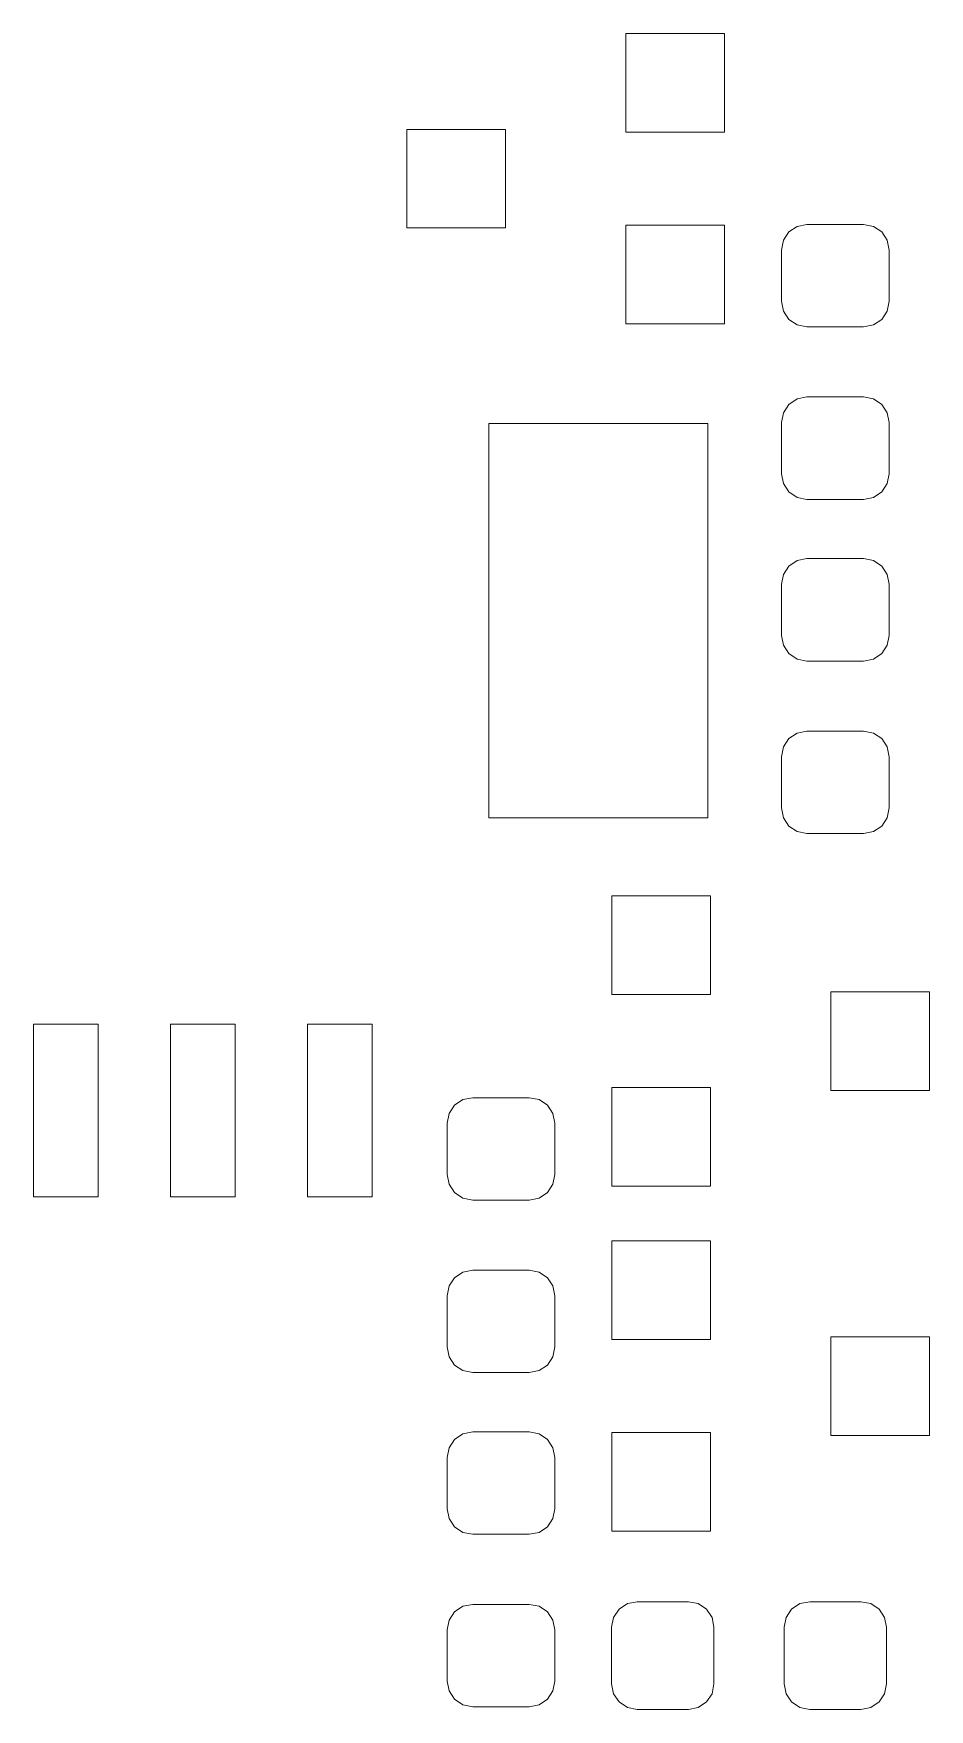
# Model space of a CAD drawing. Header units: millimetres. Extents: x -38 to 35, y -96 to 126.
# Drawn here: x -24.57 to -16.26, y -42.21 to -26.66 of the extents above; entities that cross this region are included whole.
import ezdxf

# ---------------------------------------------------------------- set-up
doc = ezdxf.new("R2010")
doc.units = ezdxf.units.MM
doc.header["$MEASUREMENT"] = 0
doc.layers.add('Layer 1', color=7, linetype='Continuous')

msp = doc.modelspace()

# ---------------------------------------------------------------- linework, layer by layer
at = {"layer": 'Layer 1', "lineweight": 9}
for points, knots in [([(-18.1571, -26.6598), (-18.1571, -26.6598), (-19.0715, -26.6598), (-19.0715, -26.6598), (-19.0715, -26.6598), (-19.0715, -26.6598), (-19.0715, -27.5742), (-19.0715, -27.5742), (-19.0715, -27.5742), (-19.0715, -27.5742), (-18.1571, -27.5742), (-18.1571, -27.5742), (-18.1571, -27.5742), (-18.1571, -27.5742), (-18.1571, -26.6598), (-18.1571, -26.6598)], [0, 0, 0, 0, 0.2, 0.2, 0.2, 0.2, 0.4, 0.4, 0.4, 0.4, 0.6, 0.6, 0.6, 0.6, 1, 1, 1, 1]), ([(-20.1891, -27.5488), (-20.1891, -27.5488), (-21.1035, -27.5488), (-21.1035, -27.5488), (-21.1035, -27.5488), (-21.1035, -27.5488), (-21.1035, -28.4632), (-21.1035, -28.4632), (-21.1035, -28.4632), (-21.1035, -28.4632), (-20.1891, -28.4632), (-20.1891, -28.4632), (-20.1891, -28.4632), (-20.1891, -28.4632), (-20.1891, -27.5488), (-20.1891, -27.5488)], [0, 0, 0, 0, 0.2, 0.2, 0.2, 0.2, 0.4, 0.4, 0.4, 0.4, 0.6, 0.6, 0.6, 0.6, 1, 1, 1, 1]), ([(-18.1571, -28.4378), (-18.1571, -28.4378), (-19.0715, -28.4378), (-19.0715, -28.4378), (-19.0715, -28.4378), (-19.0715, -28.4378), (-19.0715, -29.3522), (-19.0715, -29.3522), (-19.0715, -29.3522), (-19.0715, -29.3522), (-18.1571, -29.3522), (-18.1571, -29.3522), (-18.1571, -29.3522), (-18.1571, -29.3522), (-18.1571, -28.4378), (-18.1571, -28.4378)], [0, 0, 0, 0, 0.2, 0.2, 0.2, 0.2, 0.4, 0.4, 0.4, 0.4, 0.6, 0.6, 0.6, 0.6, 1, 1, 1, 1]), ([(-17.3928, -28.431), (-17.3928, -28.431), (-17.4837, -28.4491), (-17.4837, -28.4491), (-17.4837, -28.4491), (-17.4837, -28.4491), (-17.5607, -28.5006), (-17.5607, -28.5006), (-17.5607, -28.5006), (-17.5607, -28.5006), (-17.6122, -28.5776), (-17.6122, -28.5776), (-17.6122, -28.5776), (-17.6122, -28.5776), (-17.6303, -28.6685), (-17.6303, -28.6685), (-17.6303, -28.6685), (-17.6303, -28.6685), (-17.6303, -29.1435), (-17.6303, -29.1435), (-17.6303, -29.1435), (-17.6303, -29.1435), (-17.6122, -29.2344), (-17.6122, -29.2344), (-17.6122, -29.2344), (-17.6122, -29.2344), (-17.5607, -29.3114), (-17.5607, -29.3114), (-17.5607, -29.3114), (-17.5607, -29.3114), (-17.4837, -29.3629), (-17.4837, -29.3629), (-17.4837, -29.3629), (-17.4837, -29.3629), (-17.3928, -29.381), (-17.3928, -29.381), (-17.3928, -29.381), (-17.3928, -29.381), (-16.8678, -29.381), (-16.8678, -29.381), (-16.8678, -29.381), (-16.8678, -29.381), (-16.7769, -29.3629), (-16.7769, -29.3629), (-16.7769, -29.3629), (-16.7769, -29.3629), (-16.6999, -29.3114), (-16.6999, -29.3114), (-16.6999, -29.3114), (-16.6999, -29.3114), (-16.6484, -29.2344), (-16.6484, -29.2344), (-16.6484, -29.2344), (-16.6484, -29.2344), (-16.6303, -29.1435), (-16.6303, -29.1435), (-16.6303, -29.1435), (-16.6303, -29.1435), (-16.6303, -28.6685), (-16.6303, -28.6685), (-16.6303, -28.6685), (-16.6303, -28.6685), (-16.6484, -28.5776), (-16.6484, -28.5776), (-16.6484, -28.5776), (-16.6484, -28.5776), (-16.6999, -28.5006), (-16.6999, -28.5006), (-16.6999, -28.5006), (-16.6999, -28.5006), (-16.7769, -28.4491), (-16.7769, -28.4491), (-16.7769, -28.4491), (-16.7769, -28.4491), (-16.8678, -28.431), (-16.8678, -28.431), (-16.8678, -28.431), (-16.8678, -28.431), (-17.3928, -28.431), (-17.3928, -28.431)], [0, 0, 0, 0, 0.047619, 0.047619, 0.047619, 0.047619, 0.0952381, 0.0952381, 0.0952381, 0.0952381, 0.1428571, 0.1428571, 0.1428571, 0.1428571, 0.1904762, 0.1904762, 0.1904762, 0.1904762, 0.2380952, 0.2380952, 0.2380952, 0.2380952, 0.2857143, 0.2857143, 0.2857143, 0.2857143, 0.3333333, 0.3333333, 0.3333333, 0.3333333, 0.3809524, 0.3809524, 0.3809524, 0.3809524, 0.4285714, 0.4285714, 0.4285714, 0.4285714, 0.4761905, 0.4761905, 0.4761905, 0.4761905, 0.5238095, 0.5238095, 0.5238095, 0.5238095, 0.5714286, 0.5714286, 0.5714286, 0.5714286, 0.6190476, 0.6190476, 0.6190476, 0.6190476, 0.6666667, 0.6666667, 0.6666667, 0.6666667, 0.7142857, 0.7142857, 0.7142857, 0.7142857, 0.7619048, 0.7619048, 0.7619048, 0.7619048, 0.8095238, 0.8095238, 0.8095238, 0.8095238, 0.8571429, 0.8571429, 0.8571429, 0.8571429, 0.9047619, 0.9047619, 0.9047619, 0.9047619, 1, 1, 1, 1]), ([(-17.3928, -30.031), (-17.3928, -30.031), (-17.4837, -30.0491), (-17.4837, -30.0491), (-17.4837, -30.0491), (-17.4837, -30.0491), (-17.5607, -30.1006), (-17.5607, -30.1006), (-17.5607, -30.1006), (-17.5607, -30.1006), (-17.6122, -30.1776), (-17.6122, -30.1776), (-17.6122, -30.1776), (-17.6122, -30.1776), (-17.6303, -30.2685), (-17.6303, -30.2685), (-17.6303, -30.2685), (-17.6303, -30.2685), (-17.6303, -30.7435), (-17.6303, -30.7435), (-17.6303, -30.7435), (-17.6303, -30.7435), (-17.6122, -30.8344), (-17.6122, -30.8344), (-17.6122, -30.8344), (-17.6122, -30.8344), (-17.5607, -30.9114), (-17.5607, -30.9114), (-17.5607, -30.9114), (-17.5607, -30.9114), (-17.4837, -30.9629), (-17.4837, -30.9629), (-17.4837, -30.9629), (-17.4837, -30.9629), (-17.3928, -30.981), (-17.3928, -30.981), (-17.3928, -30.981), (-17.3928, -30.981), (-16.8678, -30.981), (-16.8678, -30.981), (-16.8678, -30.981), (-16.8678, -30.981), (-16.7769, -30.9629), (-16.7769, -30.9629), (-16.7769, -30.9629), (-16.7769, -30.9629), (-16.6999, -30.9114), (-16.6999, -30.9114), (-16.6999, -30.9114), (-16.6999, -30.9114), (-16.6484, -30.8344), (-16.6484, -30.8344), (-16.6484, -30.8344), (-16.6484, -30.8344), (-16.6303, -30.7435), (-16.6303, -30.7435), (-16.6303, -30.7435), (-16.6303, -30.7435), (-16.6303, -30.2685), (-16.6303, -30.2685), (-16.6303, -30.2685), (-16.6303, -30.2685), (-16.6484, -30.1776), (-16.6484, -30.1776), (-16.6484, -30.1776), (-16.6484, -30.1776), (-16.6999, -30.1006), (-16.6999, -30.1006), (-16.6999, -30.1006), (-16.6999, -30.1006), (-16.7769, -30.0491), (-16.7769, -30.0491), (-16.7769, -30.0491), (-16.7769, -30.0491), (-16.8678, -30.031), (-16.8678, -30.031), (-16.8678, -30.031), (-16.8678, -30.031), (-17.3928, -30.031), (-17.3928, -30.031)], [0, 0, 0, 0, 0.047619, 0.047619, 0.047619, 0.047619, 0.0952381, 0.0952381, 0.0952381, 0.0952381, 0.1428571, 0.1428571, 0.1428571, 0.1428571, 0.1904762, 0.1904762, 0.1904762, 0.1904762, 0.2380952, 0.2380952, 0.2380952, 0.2380952, 0.2857143, 0.2857143, 0.2857143, 0.2857143, 0.3333333, 0.3333333, 0.3333333, 0.3333333, 0.3809524, 0.3809524, 0.3809524, 0.3809524, 0.4285714, 0.4285714, 0.4285714, 0.4285714, 0.4761905, 0.4761905, 0.4761905, 0.4761905, 0.5238095, 0.5238095, 0.5238095, 0.5238095, 0.5714286, 0.5714286, 0.5714286, 0.5714286, 0.6190476, 0.6190476, 0.6190476, 0.6190476, 0.6666667, 0.6666667, 0.6666667, 0.6666667, 0.7142857, 0.7142857, 0.7142857, 0.7142857, 0.7619048, 0.7619048, 0.7619048, 0.7619048, 0.8095238, 0.8095238, 0.8095238, 0.8095238, 0.8571429, 0.8571429, 0.8571429, 0.8571429, 0.9047619, 0.9047619, 0.9047619, 0.9047619, 1, 1, 1, 1]), ([(-18.3123, -30.2772), (-18.3123, -30.2772), (-20.3443, -30.2772), (-20.3443, -30.2772), (-20.3443, -30.2772), (-20.3443, -30.2772), (-20.3443, -33.9348), (-20.3443, -33.9348), (-20.3443, -33.9348), (-20.3443, -33.9348), (-18.3123, -33.9348), (-18.3123, -33.9348), (-18.3123, -33.9348), (-18.3123, -33.9348), (-18.3123, -30.2772), (-18.3123, -30.2772)], [0, 0, 0, 0, 0.2, 0.2, 0.2, 0.2, 0.4, 0.4, 0.4, 0.4, 0.6, 0.6, 0.6, 0.6, 1, 1, 1, 1]), ([(-16.8678, -32.481), (-16.8678, -32.481), (-16.7769, -32.4629), (-16.7769, -32.4629), (-16.7769, -32.4629), (-16.7769, -32.4629), (-16.6999, -32.4114), (-16.6999, -32.4114), (-16.6999, -32.4114), (-16.6999, -32.4114), (-16.6484, -32.3344), (-16.6484, -32.3344), (-16.6484, -32.3344), (-16.6484, -32.3344), (-16.6303, -32.2435), (-16.6303, -32.2435), (-16.6303, -32.2435), (-16.6303, -32.2435), (-16.6303, -31.7685), (-16.6303, -31.7685), (-16.6303, -31.7685), (-16.6303, -31.7685), (-16.6484, -31.6776), (-16.6484, -31.6776), (-16.6484, -31.6776), (-16.6484, -31.6776), (-16.6999, -31.6006), (-16.6999, -31.6006), (-16.6999, -31.6006), (-16.6999, -31.6006), (-16.7769, -31.5491), (-16.7769, -31.5491), (-16.7769, -31.5491), (-16.7769, -31.5491), (-16.8678, -31.531), (-16.8678, -31.531), (-16.8678, -31.531), (-16.8678, -31.531), (-17.3928, -31.531), (-17.3928, -31.531), (-17.3928, -31.531), (-17.3928, -31.531), (-17.4837, -31.5491), (-17.4837, -31.5491), (-17.4837, -31.5491), (-17.4837, -31.5491), (-17.5607, -31.6006), (-17.5607, -31.6006), (-17.5607, -31.6006), (-17.5607, -31.6006), (-17.6122, -31.6776), (-17.6122, -31.6776), (-17.6122, -31.6776), (-17.6122, -31.6776), (-17.6303, -31.7685), (-17.6303, -31.7685), (-17.6303, -31.7685), (-17.6303, -31.7685), (-17.6303, -32.2435), (-17.6303, -32.2435), (-17.6303, -32.2435), (-17.6303, -32.2435), (-17.6122, -32.3344), (-17.6122, -32.3344), (-17.6122, -32.3344), (-17.6122, -32.3344), (-17.5607, -32.4114), (-17.5607, -32.4114), (-17.5607, -32.4114), (-17.5607, -32.4114), (-17.4837, -32.4629), (-17.4837, -32.4629), (-17.4837, -32.4629), (-17.4837, -32.4629), (-17.3928, -32.481), (-17.3928, -32.481), (-17.3928, -32.481), (-17.3928, -32.481), (-16.8678, -32.481), (-16.8678, -32.481)], [0, 0, 0, 0, 0.047619, 0.047619, 0.047619, 0.047619, 0.0952381, 0.0952381, 0.0952381, 0.0952381, 0.1428571, 0.1428571, 0.1428571, 0.1428571, 0.1904762, 0.1904762, 0.1904762, 0.1904762, 0.2380952, 0.2380952, 0.2380952, 0.2380952, 0.2857143, 0.2857143, 0.2857143, 0.2857143, 0.3333333, 0.3333333, 0.3333333, 0.3333333, 0.3809524, 0.3809524, 0.3809524, 0.3809524, 0.4285714, 0.4285714, 0.4285714, 0.4285714, 0.4761905, 0.4761905, 0.4761905, 0.4761905, 0.5238095, 0.5238095, 0.5238095, 0.5238095, 0.5714286, 0.5714286, 0.5714286, 0.5714286, 0.6190476, 0.6190476, 0.6190476, 0.6190476, 0.6666667, 0.6666667, 0.6666667, 0.6666667, 0.7142857, 0.7142857, 0.7142857, 0.7142857, 0.7619048, 0.7619048, 0.7619048, 0.7619048, 0.8095238, 0.8095238, 0.8095238, 0.8095238, 0.8571429, 0.8571429, 0.8571429, 0.8571429, 0.9047619, 0.9047619, 0.9047619, 0.9047619, 1, 1, 1, 1]), ([(-16.8678, -34.081), (-16.8678, -34.081), (-16.7769, -34.0629), (-16.7769, -34.0629), (-16.7769, -34.0629), (-16.7769, -34.0629), (-16.6999, -34.0114), (-16.6999, -34.0114), (-16.6999, -34.0114), (-16.6999, -34.0114), (-16.6484, -33.9344), (-16.6484, -33.9344), (-16.6484, -33.9344), (-16.6484, -33.9344), (-16.6303, -33.8435), (-16.6303, -33.8435), (-16.6303, -33.8435), (-16.6303, -33.8435), (-16.6303, -33.3685), (-16.6303, -33.3685), (-16.6303, -33.3685), (-16.6303, -33.3685), (-16.6484, -33.2776), (-16.6484, -33.2776), (-16.6484, -33.2776), (-16.6484, -33.2776), (-16.6999, -33.2006), (-16.6999, -33.2006), (-16.6999, -33.2006), (-16.6999, -33.2006), (-16.7769, -33.1491), (-16.7769, -33.1491), (-16.7769, -33.1491), (-16.7769, -33.1491), (-16.8678, -33.131), (-16.8678, -33.131), (-16.8678, -33.131), (-16.8678, -33.131), (-17.3928, -33.131), (-17.3928, -33.131), (-17.3928, -33.131), (-17.3928, -33.131), (-17.4837, -33.1491), (-17.4837, -33.1491), (-17.4837, -33.1491), (-17.4837, -33.1491), (-17.5607, -33.2006), (-17.5607, -33.2006), (-17.5607, -33.2006), (-17.5607, -33.2006), (-17.6122, -33.2776), (-17.6122, -33.2776), (-17.6122, -33.2776), (-17.6122, -33.2776), (-17.6303, -33.3685), (-17.6303, -33.3685), (-17.6303, -33.3685), (-17.6303, -33.3685), (-17.6303, -33.8435), (-17.6303, -33.8435), (-17.6303, -33.8435), (-17.6303, -33.8435), (-17.6122, -33.9344), (-17.6122, -33.9344), (-17.6122, -33.9344), (-17.6122, -33.9344), (-17.5607, -34.0114), (-17.5607, -34.0114), (-17.5607, -34.0114), (-17.5607, -34.0114), (-17.4837, -34.0629), (-17.4837, -34.0629), (-17.4837, -34.0629), (-17.4837, -34.0629), (-17.3928, -34.081), (-17.3928, -34.081), (-17.3928, -34.081), (-17.3928, -34.081), (-16.8678, -34.081), (-16.8678, -34.081)], [0, 0, 0, 0, 0.047619, 0.047619, 0.047619, 0.047619, 0.0952381, 0.0952381, 0.0952381, 0.0952381, 0.1428571, 0.1428571, 0.1428571, 0.1428571, 0.1904762, 0.1904762, 0.1904762, 0.1904762, 0.2380952, 0.2380952, 0.2380952, 0.2380952, 0.2857143, 0.2857143, 0.2857143, 0.2857143, 0.3333333, 0.3333333, 0.3333333, 0.3333333, 0.3809524, 0.3809524, 0.3809524, 0.3809524, 0.4285714, 0.4285714, 0.4285714, 0.4285714, 0.4761905, 0.4761905, 0.4761905, 0.4761905, 0.5238095, 0.5238095, 0.5238095, 0.5238095, 0.5714286, 0.5714286, 0.5714286, 0.5714286, 0.6190476, 0.6190476, 0.6190476, 0.6190476, 0.6666667, 0.6666667, 0.6666667, 0.6666667, 0.7142857, 0.7142857, 0.7142857, 0.7142857, 0.7619048, 0.7619048, 0.7619048, 0.7619048, 0.8095238, 0.8095238, 0.8095238, 0.8095238, 0.8571429, 0.8571429, 0.8571429, 0.8571429, 0.9047619, 0.9047619, 0.9047619, 0.9047619, 1, 1, 1, 1]), ([(-19.2035, -35.5742), (-19.2035, -35.5742), (-18.2891, -35.5742), (-18.2891, -35.5742), (-18.2891, -35.5742), (-18.2891, -35.5742), (-18.2891, -34.6598), (-18.2891, -34.6598), (-18.2891, -34.6598), (-18.2891, -34.6598), (-19.2035, -34.6598), (-19.2035, -34.6598), (-19.2035, -34.6598), (-19.2035, -34.6598), (-19.2035, -35.5742), (-19.2035, -35.5742)], [0, 0, 0, 0, 0.2, 0.2, 0.2, 0.2, 0.4, 0.4, 0.4, 0.4, 0.6, 0.6, 0.6, 0.6, 1, 1, 1, 1]), ([(-17.1715, -36.4632), (-17.1715, -36.4632), (-16.2571, -36.4632), (-16.2571, -36.4632), (-16.2571, -36.4632), (-16.2571, -36.4632), (-16.2571, -35.5488), (-16.2571, -35.5488), (-16.2571, -35.5488), (-16.2571, -35.5488), (-17.1715, -35.5488), (-17.1715, -35.5488), (-17.1715, -35.5488), (-17.1715, -35.5488), (-17.1715, -36.4632), (-17.1715, -36.4632)], [0, 0, 0, 0, 0.2, 0.2, 0.2, 0.2, 0.4, 0.4, 0.4, 0.4, 0.6, 0.6, 0.6, 0.6, 1, 1, 1, 1]), ([(-21.4253, -37.4495), (-21.4253, -37.4495), (-21.4253, -35.8495), (-21.4253, -35.8495), (-21.4253, -35.8495), (-21.4253, -35.8495), (-22.0253, -35.8495), (-22.0253, -35.8495), (-22.0253, -35.8495), (-22.0253, -35.8495), (-22.0253, -37.4495), (-22.0253, -37.4495), (-22.0253, -37.4495), (-22.0253, -37.4495), (-21.4253, -37.4495), (-21.4253, -37.4495)], [0, 0, 0, 0, 0.2, 0.2, 0.2, 0.2, 0.4, 0.4, 0.4, 0.4, 0.6, 0.6, 0.6, 0.6, 1, 1, 1, 1]), ([(-20.4928, -36.531), (-20.4928, -36.531), (-20.5837, -36.5491), (-20.5837, -36.5491), (-20.5837, -36.5491), (-20.5837, -36.5491), (-20.6607, -36.6006), (-20.6607, -36.6006), (-20.6607, -36.6006), (-20.6607, -36.6006), (-20.7122, -36.6776), (-20.7122, -36.6776), (-20.7122, -36.6776), (-20.7122, -36.6776), (-20.7303, -36.7685), (-20.7303, -36.7685), (-20.7303, -36.7685), (-20.7303, -36.7685), (-20.7303, -37.2435), (-20.7303, -37.2435), (-20.7303, -37.2435), (-20.7303, -37.2435), (-20.7122, -37.3344), (-20.7122, -37.3344), (-20.7122, -37.3344), (-20.7122, -37.3344), (-20.6607, -37.4114), (-20.6607, -37.4114), (-20.6607, -37.4114), (-20.6607, -37.4114), (-20.5837, -37.4629), (-20.5837, -37.4629), (-20.5837, -37.4629), (-20.5837, -37.4629), (-20.4928, -37.481), (-20.4928, -37.481), (-20.4928, -37.481), (-20.4928, -37.481), (-19.9678, -37.481), (-19.9678, -37.481), (-19.9678, -37.481), (-19.9678, -37.481), (-19.8769, -37.4629), (-19.8769, -37.4629), (-19.8769, -37.4629), (-19.8769, -37.4629), (-19.7999, -37.4114), (-19.7999, -37.4114), (-19.7999, -37.4114), (-19.7999, -37.4114), (-19.7484, -37.3344), (-19.7484, -37.3344), (-19.7484, -37.3344), (-19.7484, -37.3344), (-19.7303, -37.2435), (-19.7303, -37.2435), (-19.7303, -37.2435), (-19.7303, -37.2435), (-19.7303, -36.7685), (-19.7303, -36.7685), (-19.7303, -36.7685), (-19.7303, -36.7685), (-19.7484, -36.6776), (-19.7484, -36.6776), (-19.7484, -36.6776), (-19.7484, -36.6776), (-19.7999, -36.6006), (-19.7999, -36.6006), (-19.7999, -36.6006), (-19.7999, -36.6006), (-19.8769, -36.5491), (-19.8769, -36.5491), (-19.8769, -36.5491), (-19.8769, -36.5491), (-19.9678, -36.531), (-19.9678, -36.531), (-19.9678, -36.531), (-19.9678, -36.531), (-20.4928, -36.531), (-20.4928, -36.531)], [0, 0, 0, 0, 0.047619, 0.047619, 0.047619, 0.047619, 0.0952381, 0.0952381, 0.0952381, 0.0952381, 0.1428571, 0.1428571, 0.1428571, 0.1428571, 0.1904762, 0.1904762, 0.1904762, 0.1904762, 0.2380952, 0.2380952, 0.2380952, 0.2380952, 0.2857143, 0.2857143, 0.2857143, 0.2857143, 0.3333333, 0.3333333, 0.3333333, 0.3333333, 0.3809524, 0.3809524, 0.3809524, 0.3809524, 0.4285714, 0.4285714, 0.4285714, 0.4285714, 0.4761905, 0.4761905, 0.4761905, 0.4761905, 0.5238095, 0.5238095, 0.5238095, 0.5238095, 0.5714286, 0.5714286, 0.5714286, 0.5714286, 0.6190476, 0.6190476, 0.6190476, 0.6190476, 0.6666667, 0.6666667, 0.6666667, 0.6666667, 0.7142857, 0.7142857, 0.7142857, 0.7142857, 0.7619048, 0.7619048, 0.7619048, 0.7619048, 0.8095238, 0.8095238, 0.8095238, 0.8095238, 0.8571429, 0.8571429, 0.8571429, 0.8571429, 0.9047619, 0.9047619, 0.9047619, 0.9047619, 1, 1, 1, 1]), ([(-19.2035, -37.3522), (-19.2035, -37.3522), (-18.2891, -37.3522), (-18.2891, -37.3522), (-18.2891, -37.3522), (-18.2891, -37.3522), (-18.2891, -36.4378), (-18.2891, -36.4378), (-18.2891, -36.4378), (-18.2891, -36.4378), (-19.2035, -36.4378), (-19.2035, -36.4378), (-19.2035, -36.4378), (-19.2035, -36.4378), (-19.2035, -37.3522), (-19.2035, -37.3522)], [0, 0, 0, 0, 0.2, 0.2, 0.2, 0.2, 0.4, 0.4, 0.4, 0.4, 0.6, 0.6, 0.6, 0.6, 1, 1, 1, 1]), ([(-19.2035, -38.7742), (-19.2035, -38.7742), (-18.2891, -38.7742), (-18.2891, -38.7742), (-18.2891, -38.7742), (-18.2891, -38.7742), (-18.2891, -37.8598), (-18.2891, -37.8598), (-18.2891, -37.8598), (-18.2891, -37.8598), (-19.2035, -37.8598), (-19.2035, -37.8598), (-19.2035, -37.8598), (-19.2035, -37.8598), (-19.2035, -38.7742), (-19.2035, -38.7742)], [0, 0, 0, 0, 0.2, 0.2, 0.2, 0.2, 0.4, 0.4, 0.4, 0.4, 0.6, 0.6, 0.6, 0.6, 1, 1, 1, 1]), ([(-20.4928, -38.131), (-20.4928, -38.131), (-20.5837, -38.1491), (-20.5837, -38.1491), (-20.5837, -38.1491), (-20.5837, -38.1491), (-20.6607, -38.2006), (-20.6607, -38.2006), (-20.6607, -38.2006), (-20.6607, -38.2006), (-20.7122, -38.2776), (-20.7122, -38.2776), (-20.7122, -38.2776), (-20.7122, -38.2776), (-20.7303, -38.3685), (-20.7303, -38.3685), (-20.7303, -38.3685), (-20.7303, -38.3685), (-20.7303, -38.8435), (-20.7303, -38.8435), (-20.7303, -38.8435), (-20.7303, -38.8435), (-20.7122, -38.9344), (-20.7122, -38.9344), (-20.7122, -38.9344), (-20.7122, -38.9344), (-20.6607, -39.0114), (-20.6607, -39.0114), (-20.6607, -39.0114), (-20.6607, -39.0114), (-20.5837, -39.0629), (-20.5837, -39.0629), (-20.5837, -39.0629), (-20.5837, -39.0629), (-20.4928, -39.081), (-20.4928, -39.081), (-20.4928, -39.081), (-20.4928, -39.081), (-19.9678, -39.081), (-19.9678, -39.081), (-19.9678, -39.081), (-19.9678, -39.081), (-19.8769, -39.0629), (-19.8769, -39.0629), (-19.8769, -39.0629), (-19.8769, -39.0629), (-19.7999, -39.0114), (-19.7999, -39.0114), (-19.7999, -39.0114), (-19.7999, -39.0114), (-19.7484, -38.9344), (-19.7484, -38.9344), (-19.7484, -38.9344), (-19.7484, -38.9344), (-19.7303, -38.8435), (-19.7303, -38.8435), (-19.7303, -38.8435), (-19.7303, -38.8435), (-19.7303, -38.3685), (-19.7303, -38.3685), (-19.7303, -38.3685), (-19.7303, -38.3685), (-19.7484, -38.2776), (-19.7484, -38.2776), (-19.7484, -38.2776), (-19.7484, -38.2776), (-19.7999, -38.2006), (-19.7999, -38.2006), (-19.7999, -38.2006), (-19.7999, -38.2006), (-19.8769, -38.1491), (-19.8769, -38.1491), (-19.8769, -38.1491), (-19.8769, -38.1491), (-19.9678, -38.131), (-19.9678, -38.131), (-19.9678, -38.131), (-19.9678, -38.131), (-20.4928, -38.131), (-20.4928, -38.131)], [0, 0, 0, 0, 0.047619, 0.047619, 0.047619, 0.047619, 0.0952381, 0.0952381, 0.0952381, 0.0952381, 0.1428571, 0.1428571, 0.1428571, 0.1428571, 0.1904762, 0.1904762, 0.1904762, 0.1904762, 0.2380952, 0.2380952, 0.2380952, 0.2380952, 0.2857143, 0.2857143, 0.2857143, 0.2857143, 0.3333333, 0.3333333, 0.3333333, 0.3333333, 0.3809524, 0.3809524, 0.3809524, 0.3809524, 0.4285714, 0.4285714, 0.4285714, 0.4285714, 0.4761905, 0.4761905, 0.4761905, 0.4761905, 0.5238095, 0.5238095, 0.5238095, 0.5238095, 0.5714286, 0.5714286, 0.5714286, 0.5714286, 0.6190476, 0.6190476, 0.6190476, 0.6190476, 0.6666667, 0.6666667, 0.6666667, 0.6666667, 0.7142857, 0.7142857, 0.7142857, 0.7142857, 0.7619048, 0.7619048, 0.7619048, 0.7619048, 0.8095238, 0.8095238, 0.8095238, 0.8095238, 0.8571429, 0.8571429, 0.8571429, 0.8571429, 0.9047619, 0.9047619, 0.9047619, 0.9047619, 1, 1, 1, 1]), ([(-17.1715, -39.6632), (-17.1715, -39.6632), (-16.2571, -39.6632), (-16.2571, -39.6632), (-16.2571, -39.6632), (-16.2571, -39.6632), (-16.2571, -38.7488), (-16.2571, -38.7488), (-16.2571, -38.7488), (-16.2571, -38.7488), (-17.1715, -38.7488), (-17.1715, -38.7488), (-17.1715, -38.7488), (-17.1715, -38.7488), (-17.1715, -39.6632), (-17.1715, -39.6632)], [0, 0, 0, 0, 0.2, 0.2, 0.2, 0.2, 0.4, 0.4, 0.4, 0.4, 0.6, 0.6, 0.6, 0.6, 1, 1, 1, 1]), ([(-19.9678, -40.581), (-19.9678, -40.581), (-19.8769, -40.5629), (-19.8769, -40.5629), (-19.8769, -40.5629), (-19.8769, -40.5629), (-19.7999, -40.5114), (-19.7999, -40.5114), (-19.7999, -40.5114), (-19.7999, -40.5114), (-19.7484, -40.4344), (-19.7484, -40.4344), (-19.7484, -40.4344), (-19.7484, -40.4344), (-19.7303, -40.3435), (-19.7303, -40.3435), (-19.7303, -40.3435), (-19.7303, -40.3435), (-19.7303, -39.8685), (-19.7303, -39.8685), (-19.7303, -39.8685), (-19.7303, -39.8685), (-19.7484, -39.7776), (-19.7484, -39.7776), (-19.7484, -39.7776), (-19.7484, -39.7776), (-19.7999, -39.7006), (-19.7999, -39.7006), (-19.7999, -39.7006), (-19.7999, -39.7006), (-19.8769, -39.6491), (-19.8769, -39.6491), (-19.8769, -39.6491), (-19.8769, -39.6491), (-19.9678, -39.631), (-19.9678, -39.631), (-19.9678, -39.631), (-19.9678, -39.631), (-20.4928, -39.631), (-20.4928, -39.631), (-20.4928, -39.631), (-20.4928, -39.631), (-20.5837, -39.6491), (-20.5837, -39.6491), (-20.5837, -39.6491), (-20.5837, -39.6491), (-20.6607, -39.7006), (-20.6607, -39.7006), (-20.6607, -39.7006), (-20.6607, -39.7006), (-20.7122, -39.7776), (-20.7122, -39.7776), (-20.7122, -39.7776), (-20.7122, -39.7776), (-20.7303, -39.8685), (-20.7303, -39.8685), (-20.7303, -39.8685), (-20.7303, -39.8685), (-20.7303, -40.3435), (-20.7303, -40.3435), (-20.7303, -40.3435), (-20.7303, -40.3435), (-20.7122, -40.4344), (-20.7122, -40.4344), (-20.7122, -40.4344), (-20.7122, -40.4344), (-20.6607, -40.5114), (-20.6607, -40.5114), (-20.6607, -40.5114), (-20.6607, -40.5114), (-20.5837, -40.5629), (-20.5837, -40.5629), (-20.5837, -40.5629), (-20.5837, -40.5629), (-20.4928, -40.581), (-20.4928, -40.581), (-20.4928, -40.581), (-20.4928, -40.581), (-19.9678, -40.581), (-19.9678, -40.581)], [0, 0, 0, 0, 0.047619, 0.047619, 0.047619, 0.047619, 0.0952381, 0.0952381, 0.0952381, 0.0952381, 0.1428571, 0.1428571, 0.1428571, 0.1428571, 0.1904762, 0.1904762, 0.1904762, 0.1904762, 0.2380952, 0.2380952, 0.2380952, 0.2380952, 0.2857143, 0.2857143, 0.2857143, 0.2857143, 0.3333333, 0.3333333, 0.3333333, 0.3333333, 0.3809524, 0.3809524, 0.3809524, 0.3809524, 0.4285714, 0.4285714, 0.4285714, 0.4285714, 0.4761905, 0.4761905, 0.4761905, 0.4761905, 0.5238095, 0.5238095, 0.5238095, 0.5238095, 0.5714286, 0.5714286, 0.5714286, 0.5714286, 0.6190476, 0.6190476, 0.6190476, 0.6190476, 0.6666667, 0.6666667, 0.6666667, 0.6666667, 0.7142857, 0.7142857, 0.7142857, 0.7142857, 0.7619048, 0.7619048, 0.7619048, 0.7619048, 0.8095238, 0.8095238, 0.8095238, 0.8095238, 0.8571429, 0.8571429, 0.8571429, 0.8571429, 0.9047619, 0.9047619, 0.9047619, 0.9047619, 1, 1, 1, 1]), ([(-19.2035, -40.5522), (-19.2035, -40.5522), (-18.2891, -40.5522), (-18.2891, -40.5522), (-18.2891, -40.5522), (-18.2891, -40.5522), (-18.2891, -39.6378), (-18.2891, -39.6378), (-18.2891, -39.6378), (-18.2891, -39.6378), (-19.2035, -39.6378), (-19.2035, -39.6378), (-19.2035, -39.6378), (-19.2035, -39.6378), (-19.2035, -40.5522), (-19.2035, -40.5522)], [0, 0, 0, 0, 0.2, 0.2, 0.2, 0.2, 0.4, 0.4, 0.4, 0.4, 0.6, 0.6, 0.6, 0.6, 1, 1, 1, 1]), ([(-19.9678, -42.181), (-19.9678, -42.181), (-19.8769, -42.1629), (-19.8769, -42.1629), (-19.8769, -42.1629), (-19.8769, -42.1629), (-19.7999, -42.1114), (-19.7999, -42.1114), (-19.7999, -42.1114), (-19.7999, -42.1114), (-19.7484, -42.0344), (-19.7484, -42.0344), (-19.7484, -42.0344), (-19.7484, -42.0344), (-19.7303, -41.9435), (-19.7303, -41.9435), (-19.7303, -41.9435), (-19.7303, -41.9435), (-19.7303, -41.4685), (-19.7303, -41.4685), (-19.7303, -41.4685), (-19.7303, -41.4685), (-19.7484, -41.3776), (-19.7484, -41.3776), (-19.7484, -41.3776), (-19.7484, -41.3776), (-19.7999, -41.3006), (-19.7999, -41.3006), (-19.7999, -41.3006), (-19.7999, -41.3006), (-19.8769, -41.2491), (-19.8769, -41.2491), (-19.8769, -41.2491), (-19.8769, -41.2491), (-19.9678, -41.231), (-19.9678, -41.231), (-19.9678, -41.231), (-19.9678, -41.231), (-20.4928, -41.231), (-20.4928, -41.231), (-20.4928, -41.231), (-20.4928, -41.231), (-20.5837, -41.2491), (-20.5837, -41.2491), (-20.5837, -41.2491), (-20.5837, -41.2491), (-20.6607, -41.3006), (-20.6607, -41.3006), (-20.6607, -41.3006), (-20.6607, -41.3006), (-20.7122, -41.3776), (-20.7122, -41.3776), (-20.7122, -41.3776), (-20.7122, -41.3776), (-20.7303, -41.4685), (-20.7303, -41.4685), (-20.7303, -41.4685), (-20.7303, -41.4685), (-20.7303, -41.9435), (-20.7303, -41.9435), (-20.7303, -41.9435), (-20.7303, -41.9435), (-20.7122, -42.0344), (-20.7122, -42.0344), (-20.7122, -42.0344), (-20.7122, -42.0344), (-20.6607, -42.1114), (-20.6607, -42.1114), (-20.6607, -42.1114), (-20.6607, -42.1114), (-20.5837, -42.1629), (-20.5837, -42.1629), (-20.5837, -42.1629), (-20.5837, -42.1629), (-20.4928, -42.181), (-20.4928, -42.181), (-20.4928, -42.181), (-20.4928, -42.181), (-19.9678, -42.181), (-19.9678, -42.181)], [0, 0, 0, 0, 0.047619, 0.047619, 0.047619, 0.047619, 0.0952381, 0.0952381, 0.0952381, 0.0952381, 0.1428571, 0.1428571, 0.1428571, 0.1428571, 0.1904762, 0.1904762, 0.1904762, 0.1904762, 0.2380952, 0.2380952, 0.2380952, 0.2380952, 0.2857143, 0.2857143, 0.2857143, 0.2857143, 0.3333333, 0.3333333, 0.3333333, 0.3333333, 0.3809524, 0.3809524, 0.3809524, 0.3809524, 0.4285714, 0.4285714, 0.4285714, 0.4285714, 0.4761905, 0.4761905, 0.4761905, 0.4761905, 0.5238095, 0.5238095, 0.5238095, 0.5238095, 0.5714286, 0.5714286, 0.5714286, 0.5714286, 0.6190476, 0.6190476, 0.6190476, 0.6190476, 0.6666667, 0.6666667, 0.6666667, 0.6666667, 0.7142857, 0.7142857, 0.7142857, 0.7142857, 0.7619048, 0.7619048, 0.7619048, 0.7619048, 0.8095238, 0.8095238, 0.8095238, 0.8095238, 0.8571429, 0.8571429, 0.8571429, 0.8571429, 0.9047619, 0.9047619, 0.9047619, 0.9047619, 1, 1, 1, 1]), ([(-18.2553, -41.4435), (-18.2553, -41.4435), (-18.2734, -41.3526), (-18.2734, -41.3526), (-18.2734, -41.3526), (-18.2734, -41.3526), (-18.3249, -41.2756), (-18.3249, -41.2756), (-18.3249, -41.2756), (-18.3249, -41.2756), (-18.4019, -41.2241), (-18.4019, -41.2241), (-18.4019, -41.2241), (-18.4019, -41.2241), (-18.4928, -41.206), (-18.4928, -41.206), (-18.4928, -41.206), (-18.4928, -41.206), (-18.9678, -41.206), (-18.9678, -41.206), (-18.9678, -41.206), (-18.9678, -41.206), (-19.0587, -41.2241), (-19.0587, -41.2241), (-19.0587, -41.2241), (-19.0587, -41.2241), (-19.1357, -41.2756), (-19.1357, -41.2756), (-19.1357, -41.2756), (-19.1357, -41.2756), (-19.1872, -41.3526), (-19.1872, -41.3526), (-19.1872, -41.3526), (-19.1872, -41.3526), (-19.2053, -41.4435), (-19.2053, -41.4435), (-19.2053, -41.4435), (-19.2053, -41.4435), (-19.2053, -41.9685), (-19.2053, -41.9685), (-19.2053, -41.9685), (-19.2053, -41.9685), (-19.1872, -42.0594), (-19.1872, -42.0594), (-19.1872, -42.0594), (-19.1872, -42.0594), (-19.1357, -42.1364), (-19.1357, -42.1364), (-19.1357, -42.1364), (-19.1357, -42.1364), (-19.0587, -42.1879), (-19.0587, -42.1879), (-19.0587, -42.1879), (-19.0587, -42.1879), (-18.9678, -42.206), (-18.9678, -42.206), (-18.9678, -42.206), (-18.9678, -42.206), (-18.4928, -42.206), (-18.4928, -42.206), (-18.4928, -42.206), (-18.4928, -42.206), (-18.4019, -42.1879), (-18.4019, -42.1879), (-18.4019, -42.1879), (-18.4019, -42.1879), (-18.3249, -42.1364), (-18.3249, -42.1364), (-18.3249, -42.1364), (-18.3249, -42.1364), (-18.2734, -42.0594), (-18.2734, -42.0594), (-18.2734, -42.0594), (-18.2734, -42.0594), (-18.2553, -41.9685), (-18.2553, -41.9685), (-18.2553, -41.9685), (-18.2553, -41.9685), (-18.2553, -41.4435), (-18.2553, -41.4435)], [0, 0, 0, 0, 0.047619, 0.047619, 0.047619, 0.047619, 0.0952381, 0.0952381, 0.0952381, 0.0952381, 0.1428571, 0.1428571, 0.1428571, 0.1428571, 0.1904762, 0.1904762, 0.1904762, 0.1904762, 0.2380952, 0.2380952, 0.2380952, 0.2380952, 0.2857143, 0.2857143, 0.2857143, 0.2857143, 0.3333333, 0.3333333, 0.3333333, 0.3333333, 0.3809524, 0.3809524, 0.3809524, 0.3809524, 0.4285714, 0.4285714, 0.4285714, 0.4285714, 0.4761905, 0.4761905, 0.4761905, 0.4761905, 0.5238095, 0.5238095, 0.5238095, 0.5238095, 0.5714286, 0.5714286, 0.5714286, 0.5714286, 0.6190476, 0.6190476, 0.6190476, 0.6190476, 0.6666667, 0.6666667, 0.6666667, 0.6666667, 0.7142857, 0.7142857, 0.7142857, 0.7142857, 0.7619048, 0.7619048, 0.7619048, 0.7619048, 0.8095238, 0.8095238, 0.8095238, 0.8095238, 0.8571429, 0.8571429, 0.8571429, 0.8571429, 0.9047619, 0.9047619, 0.9047619, 0.9047619, 1, 1, 1, 1]), ([(-16.6553, -41.4435), (-16.6553, -41.4435), (-16.6734, -41.3526), (-16.6734, -41.3526), (-16.6734, -41.3526), (-16.6734, -41.3526), (-16.7249, -41.2756), (-16.7249, -41.2756), (-16.7249, -41.2756), (-16.7249, -41.2756), (-16.8019, -41.2241), (-16.8019, -41.2241), (-16.8019, -41.2241), (-16.8019, -41.2241), (-16.8928, -41.206), (-16.8928, -41.206), (-16.8928, -41.206), (-16.8928, -41.206), (-17.3678, -41.206), (-17.3678, -41.206), (-17.3678, -41.206), (-17.3678, -41.206), (-17.4587, -41.2241), (-17.4587, -41.2241), (-17.4587, -41.2241), (-17.4587, -41.2241), (-17.5357, -41.2756), (-17.5357, -41.2756), (-17.5357, -41.2756), (-17.5357, -41.2756), (-17.5872, -41.3526), (-17.5872, -41.3526), (-17.5872, -41.3526), (-17.5872, -41.3526), (-17.6053, -41.4435), (-17.6053, -41.4435), (-17.6053, -41.4435), (-17.6053, -41.4435), (-17.6053, -41.9685), (-17.6053, -41.9685), (-17.6053, -41.9685), (-17.6053, -41.9685), (-17.5872, -42.0594), (-17.5872, -42.0594), (-17.5872, -42.0594), (-17.5872, -42.0594), (-17.5357, -42.1364), (-17.5357, -42.1364), (-17.5357, -42.1364), (-17.5357, -42.1364), (-17.4587, -42.1879), (-17.4587, -42.1879), (-17.4587, -42.1879), (-17.4587, -42.1879), (-17.3678, -42.206), (-17.3678, -42.206), (-17.3678, -42.206), (-17.3678, -42.206), (-16.8928, -42.206), (-16.8928, -42.206), (-16.8928, -42.206), (-16.8928, -42.206), (-16.8019, -42.1879), (-16.8019, -42.1879), (-16.8019, -42.1879), (-16.8019, -42.1879), (-16.7249, -42.1364), (-16.7249, -42.1364), (-16.7249, -42.1364), (-16.7249, -42.1364), (-16.6734, -42.0594), (-16.6734, -42.0594), (-16.6734, -42.0594), (-16.6734, -42.0594), (-16.6553, -41.9685), (-16.6553, -41.9685), (-16.6553, -41.9685), (-16.6553, -41.9685), (-16.6553, -41.4435), (-16.6553, -41.4435)], [0, 0, 0, 0, 0.047619, 0.047619, 0.047619, 0.047619, 0.0952381, 0.0952381, 0.0952381, 0.0952381, 0.1428571, 0.1428571, 0.1428571, 0.1428571, 0.1904762, 0.1904762, 0.1904762, 0.1904762, 0.2380952, 0.2380952, 0.2380952, 0.2380952, 0.2857143, 0.2857143, 0.2857143, 0.2857143, 0.3333333, 0.3333333, 0.3333333, 0.3333333, 0.3809524, 0.3809524, 0.3809524, 0.3809524, 0.4285714, 0.4285714, 0.4285714, 0.4285714, 0.4761905, 0.4761905, 0.4761905, 0.4761905, 0.5238095, 0.5238095, 0.5238095, 0.5238095, 0.5714286, 0.5714286, 0.5714286, 0.5714286, 0.6190476, 0.6190476, 0.6190476, 0.6190476, 0.6666667, 0.6666667, 0.6666667, 0.6666667, 0.7142857, 0.7142857, 0.7142857, 0.7142857, 0.7619048, 0.7619048, 0.7619048, 0.7619048, 0.8095238, 0.8095238, 0.8095238, 0.8095238, 0.8571429, 0.8571429, 0.8571429, 0.8571429, 0.9047619, 0.9047619, 0.9047619, 0.9047619, 1, 1, 1, 1])]:
    msp.add_open_spline(points, degree=3, knots=knots, dxfattribs=at)
at = {"layer": 'Layer 1', "color": 250, "lineweight": 9}
for points in [[(-23.9653, -37.4495), (-23.9653, -37.4495), (-23.9653, -35.8495), (-23.9653, -35.8495), (-23.9653, -35.8495), (-23.9653, -35.8495), (-24.5653, -35.8495), (-24.5653, -35.8495), (-24.5653, -35.8495), (-24.5653, -35.8495), (-24.5653, -37.4495), (-24.5653, -37.4495), (-24.5653, -37.4495), (-24.5653, -37.4495), (-23.9653, -37.4495), (-23.9653, -37.4495)], [(-22.6953, -37.4495), (-22.6953, -37.4495), (-22.6953, -35.8495), (-22.6953, -35.8495), (-22.6953, -35.8495), (-22.6953, -35.8495), (-23.2953, -35.8495), (-23.2953, -35.8495), (-23.2953, -35.8495), (-23.2953, -35.8495), (-23.2953, -37.4495), (-23.2953, -37.4495), (-23.2953, -37.4495), (-23.2953, -37.4495), (-22.6953, -37.4495), (-22.6953, -37.4495)]]:
    msp.add_open_spline(points, degree=3, knots=[0, 0, 0, 0, 0.2, 0.2, 0.2, 0.2, 0.4, 0.4, 0.4, 0.4, 0.6, 0.6, 0.6, 0.6, 1, 1, 1, 1], dxfattribs=at)

doc.saveas('drawing.dxf')
